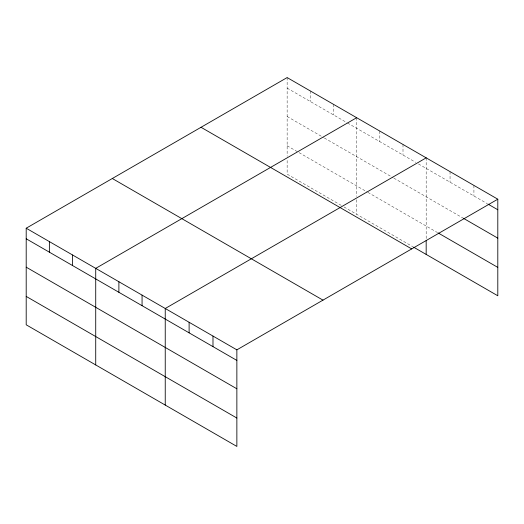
<?xml version="1.0" encoding="UTF-8"?>
<svg xmlns="http://www.w3.org/2000/svg" width="524" height="524" viewBox="0 0 524 524"><rect width="100%" height="100%" fill="white"/><g stroke="black" fill="none" stroke-linecap="round" stroke-linejoin="round"><path stroke-width="0.39" stroke-dasharray="2.62 1.97" d="M287.139 88.137L346.822 122.596M347.53 123.002L415.643 162.329M418.453 163.947L487.268 203.679M287.139 116.518L323.655 137.602M324.356 138.008L393.17 177.741M393.871 178.147L463.393 218.279M287.139 145.764L367.186 191.981M367.894 192.387L437.409 232.525M341.209 205.369L287.139 174.151L287.139 159.551M344.019 206.987L412.833 246.719M473.925 185.417L473.925 195.976M450.051 171.63L450.051 182.195M426.176 157.848L426.176 239.016M403.002 144.467L403.002 155.032M379.828 131.092L379.828 141.65M356.654 117.71L356.654 196.448M356.654 199.69L356.654 214.29M333.48 104.328L333.48 114.894M310.313 90.953L310.313 101.512M287.139 77.572L287.139 156.309"/><path stroke-width="0.79" d="M497.8 199.199L287.139 77.572L26.2 228.222L26.2 324.801L236.861 446.428L236.861 349.849L497.8 199.199L497.8 295.778L413.534 247.125M356.654 117.71L95.722 268.36L95.722 364.94M426.176 157.848L165.237 308.498L165.237 405.072M487.968 204.085L497.8 209.764M463.393 218.279L497.8 238.145M438.11 232.931L497.8 267.391M201.026 127.286L411.694 248.913M112.306 178.507L322.974 300.134M26.2 228.222L236.861 349.849M26.2 238.787L236.861 360.414M26.2 267.175L236.861 388.795M26.2 296.414L236.861 418.041M426.176 240.634L426.176 254.422M212.986 336.067L212.986 346.626M189.112 322.28L189.112 332.845M142.063 295.117L142.063 305.682M118.889 281.742L118.889 292.3M72.548 254.985L72.548 265.544M49.374 241.603L49.374 252.162"/></g></svg>
